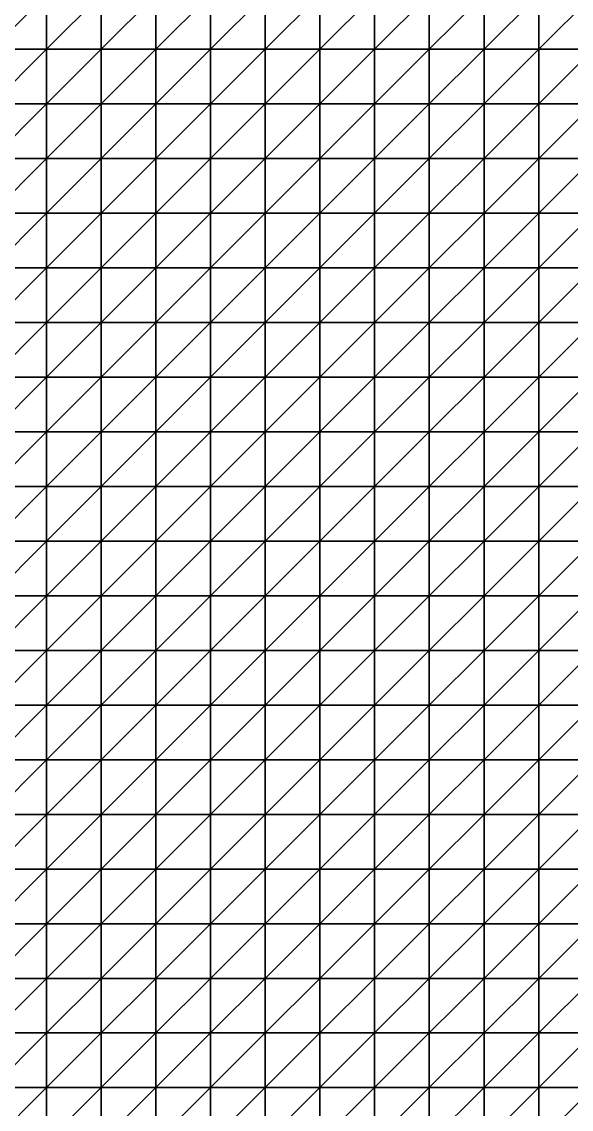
# Model space of a CAD drawing. Header units: metres. Extents: x 351000 to 353000, y 7455000 to 7457000.
# Drawn here: x 352238.7 to 352489.9, y 7455490.1 to 7455987.5 of the extents above; entities that cross this region are included whole.
import ezdxf

# ---------------------------------------------------------------- set-up
doc = ezdxf.new("R2010")
doc.units = ezdxf.units.M

msp = doc.modelspace()

# ---------------------------------------------------------------- linework, layer by layer
at = {"layer": 'TOPOGRAPHY'}
for points in [[(352225, 7455975, 1311.85), (352250, 7455975, 1315.17), (352250, 7456000, 1310.56)], [(352225, 7455975, 1311.85), (352250, 7456000, 1310.56), (352225, 7456000, 1306.78)], [(352250, 7455975, 1315.17), (352275, 7455975, 1318.67), (352275, 7456000, 1314.62)], [(352250, 7455975, 1315.17), (352275, 7456000, 1314.62), (352250, 7456000, 1310.56)], [(352275, 7455975, 1318.67), (352300, 7455975, 1322.14), (352300, 7456000, 1318.7)], [(352275, 7455975, 1318.67), (352300, 7456000, 1318.7), (352275, 7456000, 1314.62)], [(352300, 7455975, 1322.14), (352325, 7455975, 1325.36), (352325, 7456000, 1322.53)], [(352300, 7455975, 1322.14), (352325, 7456000, 1322.53), (352300, 7456000, 1318.7)], [(352325, 7455975, 1325.36), (352350, 7455975, 1328.04), (352350, 7456000, 1325.82)], [(352325, 7455975, 1325.36), (352350, 7456000, 1325.82), (352325, 7456000, 1322.53)], [(352350, 7455975, 1328.04), (352375, 7455975, 1329.93), (352375, 7456000, 1328.26)], [(352350, 7455975, 1328.04), (352375, 7456000, 1328.26), (352350, 7456000, 1325.82)], [(352375, 7455975, 1329.93), (352400, 7455975, 1330.8), (352400, 7456000, 1329.64)], [(352375, 7455975, 1329.93), (352400, 7456000, 1329.64), (352375, 7456000, 1328.26)], [(352400, 7455975, 1330.8), (352425, 7455975, 1330.46), (352425, 7456000, 1329.76)], [(352400, 7455975, 1330.8), (352425, 7456000, 1329.76), (352400, 7456000, 1329.64)], [(352425, 7455975, 1330.46), (352450, 7455975, 1328.81), (352450, 7456000, 1328.53)], [(352425, 7455975, 1330.46), (352450, 7456000, 1328.53), (352425, 7456000, 1329.76)], [(352450, 7455975, 1328.81), (352475, 7455975, 1325.81), (352475, 7456000, 1325.94)], [(352450, 7455975, 1328.81), (352475, 7456000, 1325.94), (352450, 7456000, 1328.53)], [(352475, 7455975, 1325.81), (352500, 7455975, 1321.56), (352500, 7456000, 1322.08)], [(352475, 7455975, 1325.81), (352500, 7456000, 1322.08), (352475, 7456000, 1325.94)], [(352225, 7455950, 1316.95), (352250, 7455950, 1319.38), (352250, 7455975, 1315.17)], [(352225, 7455950, 1316.95), (352250, 7455975, 1315.17), (352225, 7455975, 1311.85)], [(352250, 7455950, 1319.38), (352275, 7455950, 1321.91), (352275, 7455975, 1318.67)], [(352250, 7455950, 1319.38), (352275, 7455975, 1318.67), (352250, 7455975, 1315.17)], [(352275, 7455950, 1321.91), (352300, 7455950, 1324.39), (352300, 7455975, 1322.14)], [(352275, 7455950, 1321.91), (352300, 7455975, 1322.14), (352275, 7455975, 1318.67)], [(352300, 7455950, 1324.39), (352325, 7455950, 1326.65), (352325, 7455975, 1325.36)], [(352300, 7455950, 1324.39), (352325, 7455975, 1325.36), (352300, 7455975, 1322.14)], [(352325, 7455950, 1326.65), (352350, 7455950, 1328.5), (352350, 7455975, 1328.04)], [(352325, 7455950, 1326.65), (352350, 7455975, 1328.04), (352325, 7455975, 1325.36)], [(352350, 7455950, 1328.5), (352375, 7455950, 1329.69), (352375, 7455975, 1329.93)], [(352350, 7455950, 1328.5), (352375, 7455975, 1329.93), (352350, 7455975, 1328.04)], [(352375, 7455950, 1329.69), (352400, 7455950, 1330.04), (352400, 7455975, 1330.8)], [(352375, 7455950, 1329.69), (352400, 7455975, 1330.8), (352375, 7455975, 1329.93)], [(352400, 7455950, 1330.04), (352425, 7455950, 1329.36), (352425, 7455975, 1330.46)], [(352400, 7455950, 1330.04), (352425, 7455975, 1330.46), (352400, 7455975, 1330.8)], [(352425, 7455950, 1329.36), (352450, 7455950, 1327.52), (352450, 7455975, 1328.81)], [(352425, 7455950, 1329.36), (352450, 7455975, 1328.81), (352425, 7455975, 1330.46)], [(352450, 7455950, 1327.52), (352475, 7455950, 1324.47), (352475, 7455975, 1325.81)], [(352450, 7455950, 1327.52), (352475, 7455975, 1325.81), (352450, 7455975, 1328.81)], [(352475, 7455950, 1324.47), (352500, 7455950, 1320.25), (352500, 7455975, 1321.56)], [(352475, 7455950, 1324.47), (352500, 7455975, 1321.56), (352475, 7455975, 1325.81)], [(352225, 7455925, 1321.42), (352250, 7455925, 1322.69), (352250, 7455950, 1319.38)], [(352225, 7455925, 1321.42), (352250, 7455950, 1319.38), (352225, 7455950, 1316.95)], [(352250, 7455925, 1322.69), (352275, 7455925, 1323.97), (352275, 7455950, 1321.91)], [(352250, 7455925, 1322.69), (352275, 7455950, 1321.91), (352250, 7455950, 1319.38)], [(352275, 7455925, 1323.97), (352300, 7455925, 1325.24), (352300, 7455950, 1324.39)], [(352275, 7455925, 1323.97), (352300, 7455950, 1324.39), (352275, 7455950, 1321.91)], [(352300, 7455925, 1325.24), (352325, 7455925, 1326.39), (352325, 7455950, 1326.65)], [(352300, 7455925, 1325.24), (352325, 7455950, 1326.65), (352300, 7455950, 1324.39)], [(352325, 7455925, 1326.39), (352350, 7455925, 1327.3), (352350, 7455950, 1328.5)], [(352325, 7455925, 1326.39), (352350, 7455950, 1328.5), (352325, 7455950, 1326.65)], [(352350, 7455925, 1327.3), (352375, 7455925, 1327.8), (352375, 7455950, 1329.69)], [(352350, 7455925, 1327.3), (352375, 7455950, 1329.69), (352350, 7455950, 1328.5)], [(352375, 7455925, 1327.8), (352400, 7455925, 1327.72), (352400, 7455950, 1330.04)], [(352375, 7455925, 1327.8), (352400, 7455950, 1330.04), (352375, 7455950, 1329.69)], [(352400, 7455925, 1327.72), (352425, 7455925, 1326.87), (352425, 7455950, 1329.36)], [(352400, 7455925, 1327.72), (352425, 7455950, 1329.36), (352400, 7455950, 1330.04)], [(352425, 7455925, 1326.87), (352450, 7455925, 1325.12), (352450, 7455950, 1327.52)], [(352425, 7455925, 1326.87), (352450, 7455950, 1327.52), (352425, 7455950, 1329.36)], [(352450, 7455925, 1325.12), (352475, 7455925, 1322.36), (352475, 7455950, 1324.47)], [(352450, 7455925, 1325.12), (352475, 7455950, 1324.47), (352450, 7455950, 1327.52)], [(352475, 7455925, 1322.36), (352500, 7455925, 1318.58), (352500, 7455950, 1320.25)], [(352475, 7455925, 1322.36), (352500, 7455950, 1320.25), (352475, 7455950, 1324.47)], [(352225, 7455900, 1324.76), (352250, 7455900, 1324.8), (352250, 7455925, 1322.69)], [(352225, 7455900, 1324.76), (352250, 7455925, 1322.69), (352225, 7455925, 1321.42)], [(352250, 7455900, 1324.8), (352275, 7455900, 1324.81), (352275, 7455925, 1323.97)], [(352250, 7455900, 1324.8), (352275, 7455925, 1323.97), (352250, 7455925, 1322.69)], [(352275, 7455900, 1324.81), (352300, 7455900, 1324.84), (352300, 7455925, 1325.24)], [(352275, 7455900, 1324.81), (352300, 7455925, 1325.24), (352275, 7455925, 1323.97)], [(352300, 7455900, 1324.84), (352325, 7455900, 1324.9), (352325, 7455925, 1326.39)], [(352300, 7455900, 1324.84), (352325, 7455925, 1326.39), (352300, 7455925, 1325.24)], [(352325, 7455900, 1324.9), (352350, 7455900, 1324.93), (352350, 7455925, 1327.3)], [(352325, 7455900, 1324.9), (352350, 7455925, 1327.3), (352325, 7455925, 1326.39)], [(352350, 7455900, 1324.93), (352375, 7455900, 1324.83), (352375, 7455925, 1327.8)], [(352350, 7455900, 1324.93), (352375, 7455925, 1327.8), (352350, 7455925, 1327.3)], [(352375, 7455900, 1324.83), (352400, 7455900, 1324.45), (352400, 7455925, 1327.72)], [(352375, 7455900, 1324.83), (352400, 7455925, 1327.72), (352375, 7455925, 1327.8)], [(352400, 7455900, 1324.45), (352425, 7455900, 1323.63), (352425, 7455925, 1326.87)], [(352400, 7455900, 1324.45), (352425, 7455925, 1326.87), (352400, 7455925, 1327.72)], [(352425, 7455900, 1323.63), (352450, 7455900, 1322.2), (352450, 7455925, 1325.12)], [(352425, 7455900, 1323.63), (352450, 7455925, 1325.12), (352425, 7455925, 1326.87)], [(352450, 7455900, 1322.2), (352475, 7455900, 1320), (352475, 7455925, 1322.36)], [(352450, 7455900, 1322.2), (352475, 7455925, 1322.36), (352450, 7455925, 1325.12)], [(352475, 7455900, 1320), (352500, 7455900, 1316.94), (352500, 7455925, 1318.58)], [(352475, 7455900, 1320), (352500, 7455925, 1318.58), (352475, 7455925, 1322.36)], [(352225, 7455875, 1326.78), (352250, 7455875, 1325.74), (352250, 7455900, 1324.8)], [(352225, 7455875, 1326.78), (352250, 7455900, 1324.8), (352225, 7455900, 1324.76)], [(352250, 7455875, 1325.74), (352275, 7455875, 1324.64), (352275, 7455900, 1324.81)], [(352250, 7455875, 1325.74), (352275, 7455900, 1324.81), (352250, 7455900, 1324.8)], [(352275, 7455875, 1324.64), (352300, 7455875, 1323.62), (352300, 7455900, 1324.84)], [(352275, 7455875, 1324.64), (352300, 7455900, 1324.84), (352275, 7455900, 1324.81)], [(352300, 7455875, 1323.62), (352325, 7455875, 1322.75), (352325, 7455900, 1324.9)], [(352300, 7455875, 1323.62), (352325, 7455900, 1324.9), (352300, 7455900, 1324.84)], [(352325, 7455875, 1322.75), (352350, 7455875, 1322.07), (352350, 7455900, 1324.93)], [(352325, 7455875, 1322.75), (352350, 7455900, 1324.93), (352325, 7455900, 1324.9)], [(352350, 7455875, 1322.07), (352375, 7455875, 1321.52), (352375, 7455900, 1324.83)], [(352350, 7455875, 1322.07), (352375, 7455900, 1324.83), (352350, 7455900, 1324.93)], [(352375, 7455875, 1321.52), (352400, 7455875, 1320.98), (352400, 7455900, 1324.45)], [(352375, 7455875, 1321.52), (352400, 7455900, 1324.45), (352375, 7455900, 1324.83)], [(352400, 7455875, 1320.98), (352425, 7455875, 1320.31), (352425, 7455900, 1323.63)], [(352400, 7455875, 1320.98), (352425, 7455900, 1323.63), (352400, 7455900, 1324.45)], [(352425, 7455875, 1320.31), (352450, 7455875, 1319.31), (352450, 7455900, 1322.2)], [(352425, 7455875, 1320.31), (352450, 7455900, 1322.2), (352425, 7455900, 1323.63)], [(352450, 7455875, 1319.31), (352475, 7455875, 1317.78), (352475, 7455900, 1320)], [(352450, 7455875, 1319.31), (352475, 7455900, 1320), (352450, 7455900, 1322.2)], [(352475, 7455875, 1317.78), (352500, 7455875, 1315.56), (352500, 7455900, 1316.94)], [(352475, 7455875, 1317.78), (352500, 7455900, 1316.94), (352475, 7455900, 1320)], [(352225, 7455850, 1327.58), (352250, 7455850, 1325.8), (352250, 7455875, 1325.74)], [(352225, 7455850, 1327.58), (352250, 7455875, 1325.74), (352225, 7455875, 1326.78)], [(352250, 7455850, 1325.8), (352275, 7455850, 1323.94), (352275, 7455875, 1324.64)], [(352250, 7455850, 1325.8), (352275, 7455875, 1324.64), (352250, 7455875, 1325.74)], [(352275, 7455850, 1323.94), (352300, 7455850, 1322.17), (352300, 7455875, 1323.62)], [(352275, 7455850, 1323.94), (352300, 7455875, 1323.62), (352275, 7455875, 1324.64)], [(352300, 7455850, 1322.17), (352325, 7455850, 1320.65), (352325, 7455875, 1322.75)], [(352300, 7455850, 1322.17), (352325, 7455875, 1322.75), (352300, 7455875, 1323.62)], [(352325, 7455850, 1320.65), (352350, 7455850, 1319.46), (352350, 7455875, 1322.07)], [(352325, 7455850, 1320.65), (352350, 7455875, 1322.07), (352325, 7455875, 1322.75)], [(352350, 7455850, 1319.46), (352375, 7455850, 1318.59), (352375, 7455875, 1321.52)], [(352350, 7455850, 1319.46), (352375, 7455875, 1321.52), (352350, 7455875, 1322.07)], [(352375, 7455850, 1318.59), (352400, 7455850, 1317.96), (352400, 7455875, 1320.98)], [(352375, 7455850, 1318.59), (352400, 7455875, 1320.98), (352375, 7455875, 1321.52)], [(352400, 7455850, 1317.96), (352425, 7455850, 1317.45), (352425, 7455875, 1320.31)], [(352400, 7455850, 1317.96), (352425, 7455875, 1320.31), (352400, 7455875, 1320.98)], [(352425, 7455850, 1317.45), (352450, 7455850, 1316.84), (352450, 7455875, 1319.31)], [(352425, 7455850, 1317.45), (352450, 7455875, 1319.31), (352425, 7455875, 1320.31)], [(352450, 7455850, 1316.84), (352475, 7455850, 1315.91), (352475, 7455875, 1317.78)], [(352450, 7455850, 1316.84), (352475, 7455875, 1317.78), (352450, 7455875, 1319.31)], [(352475, 7455850, 1315.91), (352500, 7455850, 1314.46), (352500, 7455875, 1315.56)], [(352475, 7455850, 1315.91), (352500, 7455875, 1315.56), (352475, 7455875, 1317.78)], [(352225, 7455825, 1327.5), (352250, 7455825, 1325.44), (352250, 7455850, 1325.8)], [(352225, 7455825, 1327.5), (352250, 7455850, 1325.8), (352225, 7455850, 1327.58)], [(352250, 7455825, 1325.44), (352275, 7455825, 1323.24), (352275, 7455850, 1323.94)], [(352250, 7455825, 1325.44), (352275, 7455850, 1323.94), (352250, 7455850, 1325.8)], [(352275, 7455825, 1323.24), (352300, 7455825, 1321.1), (352300, 7455850, 1322.17)], [(352275, 7455825, 1323.24), (352300, 7455850, 1322.17), (352275, 7455850, 1323.94)], [(352300, 7455825, 1321.1), (352325, 7455825, 1319.21), (352325, 7455850, 1320.65)], [(352300, 7455825, 1321.1), (352325, 7455850, 1320.65), (352300, 7455850, 1322.17)], [(352325, 7455825, 1319.21), (352350, 7455825, 1317.69), (352350, 7455850, 1319.46)], [(352325, 7455825, 1319.21), (352350, 7455850, 1319.46), (352325, 7455850, 1320.65)], [(352350, 7455825, 1317.69), (352375, 7455825, 1316.57), (352375, 7455850, 1318.59)], [(352350, 7455825, 1317.69), (352375, 7455850, 1318.59), (352350, 7455850, 1319.46)], [(352375, 7455825, 1316.57), (352400, 7455825, 1315.83), (352400, 7455850, 1317.96)], [(352375, 7455825, 1316.57), (352400, 7455850, 1317.96), (352375, 7455850, 1318.59)], [(352400, 7455825, 1315.83), (352425, 7455825, 1315.35), (352425, 7455850, 1317.45)], [(352400, 7455825, 1315.83), (352425, 7455850, 1317.45), (352400, 7455850, 1317.96)], [(352425, 7455825, 1315.35), (352450, 7455825, 1314.95), (352450, 7455850, 1316.84)], [(352425, 7455825, 1315.35), (352450, 7455850, 1316.84), (352425, 7455850, 1317.45)], [(352450, 7455825, 1314.95), (352475, 7455825, 1314.4), (352475, 7455850, 1315.91)], [(352450, 7455825, 1314.95), (352475, 7455850, 1315.91), (352450, 7455850, 1316.84)], [(352475, 7455825, 1314.4), (352500, 7455825, 1313.47), (352500, 7455850, 1314.46)], [(352475, 7455825, 1314.4), (352500, 7455850, 1314.46), (352475, 7455850, 1315.91)], [(352225, 7455800, 1326.98), (352250, 7455800, 1325.11), (352250, 7455825, 1325.44)], [(352225, 7455800, 1326.98), (352250, 7455825, 1325.44), (352225, 7455825, 1327.5)], [(352250, 7455800, 1325.11), (352275, 7455800, 1322.99), (352275, 7455825, 1323.24)], [(352250, 7455800, 1325.11), (352275, 7455825, 1323.24), (352250, 7455825, 1325.44)], [(352275, 7455800, 1322.99), (352300, 7455800, 1320.82), (352300, 7455825, 1321.1)], [(352275, 7455800, 1322.99), (352300, 7455825, 1321.1), (352275, 7455825, 1323.24)], [(352300, 7455800, 1320.82), (352325, 7455800, 1318.79), (352325, 7455825, 1319.21)], [(352300, 7455800, 1320.82), (352325, 7455825, 1319.21), (352300, 7455825, 1321.1)], [(352325, 7455800, 1318.79), (352350, 7455800, 1317.06), (352350, 7455825, 1317.69)], [(352325, 7455800, 1318.79), (352350, 7455825, 1317.69), (352325, 7455825, 1319.21)], [(352350, 7455800, 1317.06), (352375, 7455800, 1315.7), (352375, 7455825, 1316.57)], [(352350, 7455800, 1317.06), (352375, 7455825, 1316.57), (352350, 7455825, 1317.69)], [(352375, 7455800, 1315.7), (352400, 7455800, 1314.72), (352400, 7455825, 1315.83)], [(352375, 7455800, 1315.7), (352400, 7455825, 1315.83), (352375, 7455825, 1316.57)], [(352400, 7455800, 1314.72), (352425, 7455800, 1314.05), (352425, 7455825, 1315.35)], [(352400, 7455800, 1314.72), (352425, 7455825, 1315.35), (352400, 7455825, 1315.83)], [(352425, 7455800, 1314.05), (352450, 7455800, 1313.57), (352450, 7455825, 1314.95)], [(352425, 7455800, 1314.05), (352450, 7455825, 1314.95), (352425, 7455825, 1315.35)], [(352450, 7455800, 1313.57), (352475, 7455800, 1313.08), (352475, 7455825, 1314.4)], [(352450, 7455800, 1313.57), (352475, 7455825, 1314.4), (352450, 7455825, 1314.95)], [(352475, 7455800, 1313.08), (352500, 7455800, 1312.36), (352500, 7455825, 1313.47)], [(352475, 7455800, 1313.08), (352500, 7455825, 1313.47), (352475, 7455825, 1314.4)], [(352225, 7455775, 1326.41), (352250, 7455775, 1325.11), (352250, 7455800, 1325.11)], [(352225, 7455775, 1326.41), (352250, 7455800, 1325.11), (352225, 7455800, 1326.98)], [(352250, 7455775, 1325.11), (352275, 7455775, 1323.4), (352275, 7455800, 1322.99)], [(352250, 7455775, 1325.11), (352275, 7455800, 1322.99), (352250, 7455800, 1325.11)], [(352275, 7455775, 1323.4), (352300, 7455775, 1321.45), (352300, 7455800, 1320.82)], [(352275, 7455775, 1323.4), (352300, 7455800, 1320.82), (352275, 7455800, 1322.99)], [(352300, 7455775, 1321.45), (352325, 7455775, 1319.44), (352325, 7455800, 1318.79)], [(352300, 7455775, 1321.45), (352325, 7455800, 1318.79), (352300, 7455800, 1320.82)], [(352325, 7455775, 1319.44), (352350, 7455775, 1317.54), (352350, 7455800, 1317.06)], [(352325, 7455775, 1319.44), (352350, 7455800, 1317.06), (352325, 7455800, 1318.79)], [(352350, 7455775, 1317.54), (352375, 7455775, 1315.86), (352375, 7455800, 1315.7)], [(352350, 7455775, 1317.54), (352375, 7455800, 1315.7), (352350, 7455800, 1317.06)], [(352375, 7455775, 1315.86), (352400, 7455775, 1314.47), (352400, 7455800, 1314.72)], [(352375, 7455775, 1315.86), (352400, 7455800, 1314.72), (352375, 7455800, 1315.7)], [(352400, 7455775, 1314.47), (352425, 7455775, 1313.37), (352425, 7455800, 1314.05)], [(352400, 7455775, 1314.47), (352425, 7455800, 1314.05), (352400, 7455800, 1314.72)], [(352425, 7455775, 1313.37), (352450, 7455775, 1312.49), (352450, 7455800, 1313.57)], [(352425, 7455775, 1313.37), (352450, 7455800, 1313.57), (352425, 7455800, 1314.05)], [(352450, 7455775, 1312.49), (352475, 7455775, 1311.72), (352475, 7455800, 1313.08)], [(352450, 7455775, 1312.49), (352475, 7455800, 1313.08), (352450, 7455800, 1313.57)], [(352475, 7455775, 1311.72), (352500, 7455775, 1310.88), (352500, 7455800, 1312.36)], [(352475, 7455775, 1311.72), (352500, 7455800, 1312.36), (352475, 7455800, 1313.08)], [(352225, 7455750, 1325.97), (352250, 7455750, 1325.47), (352250, 7455775, 1325.11)], [(352225, 7455750, 1325.97), (352250, 7455775, 1325.11), (352225, 7455775, 1326.41)], [(352250, 7455750, 1325.47), (352275, 7455750, 1324.37), (352275, 7455775, 1323.4)], [(352250, 7455750, 1325.47), (352275, 7455775, 1323.4), (352250, 7455775, 1325.11)], [(352275, 7455750, 1324.37), (352300, 7455750, 1322.78), (352300, 7455775, 1321.45)], [(352275, 7455750, 1324.37), (352300, 7455775, 1321.45), (352275, 7455775, 1323.4)], [(352300, 7455750, 1322.78), (352325, 7455750, 1320.86), (352325, 7455775, 1319.44)], [(352300, 7455750, 1322.78), (352325, 7455775, 1319.44), (352300, 7455775, 1321.45)], [(352325, 7455750, 1320.86), (352350, 7455750, 1318.78), (352350, 7455775, 1317.54)], [(352325, 7455750, 1320.86), (352350, 7455775, 1317.54), (352325, 7455775, 1319.44)], [(352350, 7455750, 1318.78), (352375, 7455750, 1316.7), (352375, 7455775, 1315.86)], [(352350, 7455750, 1318.78), (352375, 7455775, 1315.86), (352350, 7455775, 1317.54)], [(352375, 7455750, 1316.7), (352400, 7455750, 1314.74), (352400, 7455775, 1314.47)], [(352375, 7455750, 1316.7), (352400, 7455775, 1314.47), (352375, 7455775, 1315.86)], [(352400, 7455750, 1314.74), (352425, 7455750, 1312.99), (352425, 7455775, 1313.37)], [(352400, 7455750, 1314.74), (352425, 7455775, 1313.37), (352400, 7455775, 1314.47)], [(352425, 7455750, 1312.99), (352450, 7455750, 1311.47), (352450, 7455775, 1312.49)], [(352425, 7455750, 1312.99), (352450, 7455775, 1312.49), (352425, 7455775, 1313.37)], [(352450, 7455750, 1311.47), (352475, 7455750, 1310.16), (352475, 7455775, 1311.72)], [(352450, 7455750, 1311.47), (352475, 7455775, 1311.72), (352450, 7455775, 1312.49)], [(352475, 7455750, 1310.16), (352500, 7455750, 1308.96), (352500, 7455775, 1310.88)], [(352475, 7455750, 1310.16), (352500, 7455775, 1310.88), (352475, 7455775, 1311.72)], [(352225, 7455725, 1325.63), (352250, 7455725, 1325.98), (352250, 7455750, 1325.47)], [(352225, 7455725, 1325.63), (352250, 7455750, 1325.47), (352225, 7455750, 1325.97)], [(352250, 7455725, 1325.98), (352275, 7455725, 1325.52), (352275, 7455750, 1324.37)], [(352250, 7455725, 1325.98), (352275, 7455750, 1324.37), (352250, 7455750, 1325.47)], [(352275, 7455725, 1325.52), (352300, 7455725, 1324.32), (352300, 7455750, 1322.78)], [(352275, 7455725, 1325.52), (352300, 7455750, 1322.78), (352275, 7455750, 1324.37)], [(352300, 7455725, 1324.32), (352325, 7455725, 1322.5), (352325, 7455750, 1320.86)], [(352300, 7455725, 1324.32), (352325, 7455750, 1320.86), (352300, 7455750, 1322.78)], [(352325, 7455725, 1322.5), (352350, 7455725, 1320.23), (352350, 7455750, 1318.78)], [(352325, 7455725, 1322.5), (352350, 7455750, 1318.78), (352325, 7455750, 1320.86)], [(352350, 7455725, 1320.23), (352375, 7455725, 1317.71), (352375, 7455750, 1316.7)], [(352350, 7455725, 1320.23), (352375, 7455750, 1316.7), (352350, 7455750, 1318.78)], [(352375, 7455725, 1317.71), (352400, 7455725, 1315.11), (352400, 7455750, 1314.74)], [(352375, 7455725, 1317.71), (352400, 7455750, 1314.74), (352375, 7455750, 1316.7)], [(352400, 7455725, 1315.11), (352425, 7455725, 1312.61), (352425, 7455750, 1312.99)], [(352400, 7455725, 1315.11), (352425, 7455750, 1312.99), (352400, 7455750, 1314.74)], [(352425, 7455725, 1312.61), (352450, 7455725, 1310.34), (352450, 7455750, 1311.47)], [(352425, 7455725, 1312.61), (352450, 7455750, 1311.47), (352425, 7455750, 1312.99)], [(352450, 7455725, 1310.34), (352475, 7455725, 1308.37), (352475, 7455750, 1310.16)], [(352450, 7455725, 1310.34), (352475, 7455750, 1310.16), (352450, 7455750, 1311.47)], [(352475, 7455725, 1308.37), (352500, 7455725, 1306.7), (352500, 7455750, 1308.96)], [(352475, 7455725, 1308.37), (352500, 7455750, 1308.96), (352475, 7455750, 1310.16)], [(352225, 7455700, 1325.09), (352250, 7455700, 1326.18), (352250, 7455725, 1325.98)], [(352225, 7455700, 1325.09), (352250, 7455725, 1325.98), (352225, 7455725, 1325.63)], [(352250, 7455700, 1326.18), (352275, 7455700, 1326.3), (352275, 7455725, 1325.52)], [(352250, 7455700, 1326.18), (352275, 7455725, 1325.52), (352250, 7455725, 1325.98)], [(352275, 7455700, 1326.3), (352300, 7455700, 1325.44), (352300, 7455725, 1324.32)], [(352275, 7455700, 1326.3), (352300, 7455725, 1324.32), (352275, 7455725, 1325.52)], [(352300, 7455700, 1325.44), (352325, 7455700, 1323.72), (352325, 7455725, 1322.5)], [(352300, 7455700, 1325.44), (352325, 7455725, 1322.5), (352300, 7455725, 1324.32)], [(352325, 7455700, 1323.72), (352350, 7455700, 1321.29), (352350, 7455725, 1320.23)], [(352325, 7455700, 1323.72), (352350, 7455725, 1320.23), (352325, 7455725, 1322.5)], [(352350, 7455700, 1321.29), (352375, 7455700, 1318.38), (352375, 7455725, 1317.71)], [(352350, 7455700, 1321.29), (352375, 7455725, 1317.71), (352350, 7455725, 1320.23)], [(352375, 7455700, 1318.38), (352400, 7455700, 1315.21), (352400, 7455725, 1315.11)], [(352375, 7455700, 1318.38), (352400, 7455725, 1315.11), (352375, 7455725, 1317.71)], [(352400, 7455700, 1315.21), (352425, 7455700, 1312.04), (352425, 7455725, 1312.61)], [(352400, 7455700, 1315.21), (352425, 7455725, 1312.61), (352400, 7455725, 1315.11)], [(352425, 7455700, 1312.04), (352450, 7455700, 1309.08), (352450, 7455725, 1310.34)], [(352425, 7455700, 1312.04), (352450, 7455725, 1310.34), (352425, 7455725, 1312.61)], [(352450, 7455700, 1309.08), (352475, 7455700, 1306.5), (352475, 7455725, 1308.37)], [(352450, 7455700, 1309.08), (352475, 7455725, 1308.37), (352450, 7455725, 1310.34)], [(352475, 7455700, 1306.5), (352500, 7455700, 1304.41), (352500, 7455725, 1306.7)], [(352475, 7455700, 1306.5), (352500, 7455725, 1306.7), (352475, 7455725, 1308.37)], [(352225, 7455675, 1323.95), (352250, 7455675, 1325.56), (352250, 7455700, 1326.18)], [(352225, 7455675, 1323.95), (352250, 7455700, 1326.18), (352225, 7455700, 1325.09)], [(352250, 7455675, 1325.56), (352275, 7455675, 1326.09), (352275, 7455700, 1326.3)], [(352250, 7455675, 1325.56), (352275, 7455700, 1326.3), (352250, 7455700, 1326.18)], [(352275, 7455675, 1326.09), (352300, 7455675, 1325.53), (352300, 7455700, 1325.44)], [(352275, 7455675, 1326.09), (352300, 7455700, 1325.44), (352275, 7455700, 1326.3)], [(352300, 7455675, 1325.53), (352325, 7455675, 1323.94), (352325, 7455700, 1323.72)], [(352300, 7455675, 1325.53), (352325, 7455700, 1323.72), (352300, 7455700, 1325.44)], [(352325, 7455675, 1323.94), (352350, 7455675, 1321.48), (352350, 7455700, 1321.29)], [(352325, 7455675, 1323.94), (352350, 7455700, 1321.29), (352325, 7455700, 1323.72)], [(352350, 7455675, 1321.48), (352375, 7455675, 1318.36), (352375, 7455700, 1318.38)], [(352350, 7455675, 1321.48), (352375, 7455700, 1318.38), (352350, 7455700, 1321.29)], [(352375, 7455675, 1318.36), (352400, 7455675, 1314.85), (352400, 7455700, 1315.21)], [(352375, 7455675, 1318.36), (352400, 7455700, 1315.21), (352375, 7455700, 1318.38)], [(352400, 7455675, 1314.85), (352425, 7455675, 1311.25), (352425, 7455700, 1312.04)], [(352400, 7455675, 1314.85), (352425, 7455700, 1312.04), (352400, 7455700, 1315.21)], [(352425, 7455675, 1311.25), (352450, 7455675, 1307.83), (352450, 7455700, 1309.08)], [(352425, 7455675, 1311.25), (352450, 7455700, 1309.08), (352425, 7455700, 1312.04)], [(352450, 7455675, 1307.83), (352475, 7455675, 1304.84), (352475, 7455700, 1306.5)], [(352450, 7455675, 1307.83), (352475, 7455700, 1306.5), (352450, 7455700, 1309.08)], [(352475, 7455675, 1304.84), (352500, 7455675, 1302.47), (352500, 7455700, 1304.41)], [(352475, 7455675, 1304.84), (352500, 7455700, 1304.41), (352475, 7455700, 1306.5)], [(352225, 7455650, 1321.8), (352250, 7455650, 1323.65), (352250, 7455675, 1325.56)], [(352225, 7455650, 1321.8), (352250, 7455675, 1325.56), (352225, 7455675, 1323.95)], [(352250, 7455650, 1323.65), (352275, 7455650, 1324.46), (352275, 7455675, 1326.09)], [(352250, 7455650, 1323.65), (352275, 7455675, 1326.09), (352250, 7455675, 1325.56)], [(352275, 7455650, 1324.46), (352300, 7455650, 1324.17), (352300, 7455675, 1325.53)], [(352275, 7455650, 1324.46), (352300, 7455675, 1325.53), (352275, 7455675, 1326.09)], [(352300, 7455650, 1324.17), (352325, 7455650, 1322.82), (352325, 7455675, 1323.94)], [(352300, 7455650, 1324.17), (352325, 7455675, 1323.94), (352300, 7455675, 1325.53)], [(352325, 7455650, 1322.82), (352350, 7455650, 1320.53), (352350, 7455675, 1321.48)], [(352325, 7455650, 1322.82), (352350, 7455675, 1321.48), (352325, 7455675, 1323.94)], [(352350, 7455650, 1320.53), (352375, 7455650, 1317.5), (352375, 7455675, 1318.36)], [(352350, 7455650, 1320.53), (352375, 7455675, 1318.36), (352350, 7455675, 1321.48)], [(352375, 7455650, 1317.5), (352400, 7455650, 1314), (352400, 7455675, 1314.85)], [(352375, 7455650, 1317.5), (352400, 7455675, 1314.85), (352375, 7455675, 1318.36)], [(352400, 7455650, 1314), (352425, 7455650, 1310.33), (352425, 7455675, 1311.25)], [(352400, 7455650, 1314), (352425, 7455675, 1311.25), (352400, 7455675, 1314.85)], [(352425, 7455650, 1310.33), (352450, 7455650, 1306.8), (352450, 7455675, 1307.83)], [(352425, 7455650, 1310.33), (352450, 7455675, 1307.83), (352425, 7455675, 1311.25)], [(352450, 7455650, 1306.8), (352475, 7455650, 1303.71), (352475, 7455675, 1304.84)], [(352450, 7455650, 1306.8), (352475, 7455675, 1304.84), (352450, 7455675, 1307.83)], [(352475, 7455650, 1303.71), (352500, 7455650, 1301.27), (352500, 7455675, 1302.47)], [(352475, 7455650, 1303.71), (352500, 7455675, 1302.47), (352475, 7455675, 1304.84)], [(352225, 7455625, 1318.41), (352250, 7455625, 1320.26), (352250, 7455650, 1323.65)], [(352225, 7455625, 1318.41), (352250, 7455650, 1323.65), (352225, 7455650, 1321.8)], [(352250, 7455625, 1320.26), (352275, 7455625, 1321.23), (352275, 7455650, 1324.46)], [(352250, 7455625, 1320.26), (352275, 7455650, 1324.46), (352250, 7455650, 1323.65)], [(352275, 7455625, 1321.23), (352300, 7455625, 1321.24), (352300, 7455650, 1324.17)], [(352275, 7455625, 1321.23), (352300, 7455650, 1324.17), (352275, 7455650, 1324.46)], [(352300, 7455625, 1321.24), (352325, 7455625, 1320.28), (352325, 7455650, 1322.82)], [(352300, 7455625, 1321.24), (352325, 7455650, 1322.82), (352300, 7455650, 1324.17)], [(352325, 7455625, 1320.28), (352350, 7455625, 1318.43), (352350, 7455650, 1320.53)], [(352325, 7455625, 1320.28), (352350, 7455650, 1320.53), (352325, 7455650, 1322.82)], [(352350, 7455625, 1318.43), (352375, 7455625, 1315.86), (352375, 7455650, 1317.5)], [(352350, 7455625, 1318.43), (352375, 7455650, 1317.5), (352350, 7455650, 1320.53)], [(352375, 7455625, 1315.86), (352400, 7455625, 1312.78), (352400, 7455650, 1314)], [(352375, 7455625, 1315.86), (352400, 7455650, 1314), (352375, 7455650, 1317.5)], [(352400, 7455625, 1312.78), (352425, 7455625, 1309.47), (352425, 7455650, 1310.33)], [(352400, 7455625, 1312.78), (352425, 7455650, 1310.33), (352400, 7455650, 1314)], [(352425, 7455625, 1309.47), (352450, 7455625, 1306.22), (352450, 7455650, 1306.8)], [(352425, 7455625, 1309.47), (352450, 7455650, 1306.8), (352425, 7455650, 1310.33)], [(352450, 7455625, 1306.22), (352475, 7455625, 1303.33), (352475, 7455650, 1303.71)], [(352450, 7455625, 1306.22), (352475, 7455650, 1303.71), (352450, 7455650, 1306.8)], [(352475, 7455625, 1303.33), (352500, 7455625, 1301.05), (352500, 7455650, 1301.27)], [(352475, 7455625, 1303.33), (352500, 7455650, 1301.27), (352475, 7455650, 1303.71)], [(352225, 7455600, 1313.79), (352250, 7455600, 1315.47), (352250, 7455625, 1320.26)], [(352225, 7455600, 1313.79), (352250, 7455625, 1320.26), (352225, 7455625, 1318.41)], [(352250, 7455600, 1315.47), (352275, 7455600, 1316.55), (352275, 7455625, 1321.23)], [(352250, 7455600, 1315.47), (352275, 7455625, 1321.23), (352250, 7455625, 1320.26)], [(352275, 7455600, 1316.55), (352300, 7455600, 1316.92), (352300, 7455625, 1321.24)], [(352275, 7455600, 1316.55), (352300, 7455625, 1321.24), (352275, 7455625, 1321.23)], [(352300, 7455600, 1316.92), (352325, 7455600, 1316.54), (352325, 7455625, 1320.28)], [(352300, 7455600, 1316.92), (352325, 7455625, 1320.28), (352300, 7455625, 1321.24)], [(352325, 7455600, 1316.54), (352350, 7455600, 1315.41), (352350, 7455625, 1318.43)], [(352325, 7455600, 1316.54), (352350, 7455625, 1318.43), (352325, 7455625, 1320.28)], [(352350, 7455600, 1315.41), (352375, 7455600, 1313.64), (352375, 7455625, 1315.86)], [(352350, 7455600, 1315.41), (352375, 7455625, 1315.86), (352350, 7455625, 1318.43)], [(352375, 7455600, 1313.64), (352400, 7455600, 1311.36), (352400, 7455625, 1312.78)], [(352375, 7455600, 1313.64), (352400, 7455625, 1312.78), (352375, 7455625, 1315.86)], [(352400, 7455600, 1311.36), (352425, 7455600, 1308.79), (352425, 7455625, 1309.47)], [(352400, 7455600, 1311.36), (352425, 7455625, 1309.47), (352400, 7455625, 1312.78)], [(352425, 7455600, 1308.79), (352450, 7455600, 1306.17), (352450, 7455625, 1306.22)], [(352425, 7455600, 1308.79), (352450, 7455625, 1306.22), (352425, 7455625, 1309.47)], [(352450, 7455600, 1306.17), (352475, 7455600, 1303.75), (352475, 7455625, 1303.33)], [(352450, 7455600, 1306.17), (352475, 7455625, 1303.33), (352450, 7455625, 1306.22)], [(352475, 7455600, 1303.75), (352500, 7455600, 1301.76), (352500, 7455625, 1301.05)], [(352475, 7455600, 1303.75), (352500, 7455625, 1301.05), (352475, 7455625, 1303.33)], [(352225, 7455575, 1308.27), (352250, 7455575, 1309.7), (352250, 7455600, 1315.47)], [(352225, 7455575, 1308.27), (352250, 7455600, 1315.47), (352225, 7455600, 1313.79)], [(352250, 7455575, 1309.7), (352275, 7455575, 1310.87), (352275, 7455600, 1316.55)], [(352250, 7455575, 1309.7), (352275, 7455600, 1316.55), (352250, 7455600, 1315.47)], [(352275, 7455575, 1310.87), (352300, 7455575, 1311.67), (352300, 7455600, 1316.92)], [(352275, 7455575, 1310.87), (352300, 7455600, 1316.92), (352275, 7455600, 1316.55)], [(352300, 7455575, 1311.67), (352325, 7455575, 1312), (352325, 7455600, 1316.54)], [(352300, 7455575, 1311.67), (352325, 7455600, 1316.54), (352300, 7455600, 1316.92)], [(352325, 7455575, 1312), (352350, 7455575, 1311.8), (352350, 7455600, 1315.41)], [(352325, 7455575, 1312), (352350, 7455600, 1315.41), (352325, 7455600, 1316.54)], [(352350, 7455575, 1311.8), (352375, 7455575, 1311.08), (352375, 7455600, 1313.64)], [(352350, 7455575, 1311.8), (352375, 7455600, 1313.64), (352350, 7455600, 1315.41)], [(352375, 7455575, 1311.08), (352400, 7455575, 1309.88), (352400, 7455600, 1311.36)], [(352375, 7455575, 1311.08), (352400, 7455600, 1311.36), (352375, 7455600, 1313.64)], [(352400, 7455575, 1309.88), (352425, 7455575, 1308.31), (352425, 7455600, 1308.79)], [(352400, 7455575, 1309.88), (352425, 7455600, 1308.79), (352400, 7455600, 1311.36)], [(352425, 7455575, 1308.31), (352450, 7455575, 1306.54), (352450, 7455600, 1306.17)], [(352425, 7455575, 1308.31), (352450, 7455600, 1306.17), (352425, 7455600, 1308.79)], [(352450, 7455575, 1306.54), (352475, 7455575, 1304.73), (352475, 7455600, 1303.75)], [(352450, 7455575, 1306.54), (352475, 7455600, 1303.75), (352450, 7455600, 1306.17)], [(352475, 7455575, 1304.73), (352500, 7455575, 1303.1), (352500, 7455600, 1301.76)], [(352475, 7455575, 1304.73), (352500, 7455600, 1301.76), (352475, 7455600, 1303.75)], [(352225, 7455550, 1302.42), (352250, 7455550, 1303.56), (352250, 7455575, 1309.7)], [(352225, 7455550, 1302.42), (352250, 7455575, 1309.7), (352225, 7455575, 1308.27)], [(352250, 7455550, 1303.56), (352275, 7455550, 1304.81), (352275, 7455575, 1310.87)], [(352250, 7455550, 1303.56), (352275, 7455575, 1310.87), (352250, 7455575, 1309.7)], [(352275, 7455550, 1304.81), (352300, 7455550, 1306.05), (352300, 7455575, 1311.67)], [(352275, 7455550, 1304.81), (352300, 7455575, 1311.67), (352275, 7455575, 1310.87)], [(352300, 7455550, 1306.05), (352325, 7455550, 1307.13), (352325, 7455575, 1312)], [(352300, 7455550, 1306.05), (352325, 7455575, 1312), (352300, 7455575, 1311.67)], [(352325, 7455550, 1307.13), (352350, 7455550, 1307.93), (352350, 7455575, 1311.8)], [(352325, 7455550, 1307.13), (352350, 7455575, 1311.8), (352325, 7455575, 1312)], [(352350, 7455550, 1307.93), (352375, 7455550, 1308.34), (352375, 7455575, 1311.08)], [(352350, 7455550, 1307.93), (352375, 7455575, 1311.08), (352350, 7455575, 1311.8)], [(352375, 7455550, 1308.34), (352400, 7455550, 1308.31), (352400, 7455575, 1309.88)], [(352375, 7455550, 1308.34), (352400, 7455575, 1309.88), (352375, 7455575, 1311.08)], [(352400, 7455550, 1308.31), (352425, 7455550, 1307.84), (352425, 7455575, 1308.31)], [(352400, 7455550, 1308.31), (352425, 7455575, 1308.31), (352400, 7455575, 1309.88)], [(352425, 7455550, 1307.84), (352450, 7455550, 1306.98), (352450, 7455575, 1306.54)], [(352425, 7455550, 1307.84), (352450, 7455575, 1306.54), (352425, 7455575, 1308.31)], [(352450, 7455550, 1306.98), (352475, 7455550, 1305.83), (352475, 7455575, 1304.73)], [(352450, 7455550, 1306.98), (352475, 7455575, 1304.73), (352450, 7455575, 1306.54)], [(352475, 7455550, 1305.83), (352500, 7455550, 1304.54), (352500, 7455575, 1303.1)], [(352475, 7455550, 1305.83), (352500, 7455575, 1303.1), (352475, 7455575, 1304.73)], [(352225, 7455525, 1296.92), (352250, 7455525, 1297.76), (352250, 7455550, 1303.56)], [(352225, 7455525, 1296.92), (352250, 7455550, 1303.56), (352225, 7455550, 1302.42)], [(352250, 7455525, 1297.76), (352275, 7455525, 1299.04), (352275, 7455550, 1304.81)], [(352250, 7455525, 1297.76), (352275, 7455550, 1304.81), (352250, 7455550, 1303.56)], [(352275, 7455525, 1299.04), (352300, 7455525, 1300.63), (352300, 7455550, 1306.05)], [(352275, 7455525, 1299.04), (352300, 7455550, 1306.05), (352275, 7455550, 1304.81)], [(352300, 7455525, 1300.63), (352325, 7455525, 1302.36), (352325, 7455550, 1307.13)], [(352300, 7455525, 1300.63), (352325, 7455550, 1307.13), (352300, 7455550, 1306.05)], [(352325, 7455525, 1302.36), (352350, 7455525, 1304.03), (352350, 7455550, 1307.93)], [(352325, 7455525, 1302.36), (352350, 7455550, 1307.93), (352325, 7455550, 1307.13)], [(352350, 7455525, 1304.03), (352375, 7455525, 1305.47), (352375, 7455550, 1308.34)], [(352350, 7455525, 1304.03), (352375, 7455550, 1308.34), (352350, 7455550, 1307.93)], [(352375, 7455525, 1305.47), (352400, 7455525, 1306.51), (352400, 7455550, 1308.31)], [(352375, 7455525, 1305.47), (352400, 7455550, 1308.31), (352375, 7455550, 1308.34)], [(352400, 7455525, 1306.51), (352425, 7455525, 1307.04), (352425, 7455550, 1307.84)], [(352400, 7455525, 1306.51), (352425, 7455550, 1307.84), (352400, 7455550, 1308.31)], [(352425, 7455525, 1307.04), (352450, 7455525, 1307.01), (352450, 7455550, 1306.98)], [(352425, 7455525, 1307.04), (352450, 7455550, 1306.98), (352425, 7455550, 1307.84)], [(352450, 7455525, 1307.01), (352475, 7455525, 1306.45), (352475, 7455550, 1305.83)], [(352450, 7455525, 1307.01), (352475, 7455550, 1305.83), (352450, 7455550, 1306.98)], [(352475, 7455525, 1306.45), (352500, 7455525, 1305.44), (352500, 7455550, 1304.54)], [(352475, 7455525, 1306.45), (352500, 7455550, 1304.54), (352475, 7455550, 1305.83)], [(352225, 7455500, 1292.41), (352250, 7455500, 1292.91), (352250, 7455525, 1297.76)], [(352225, 7455500, 1292.41), (352250, 7455525, 1297.76), (352225, 7455525, 1296.92)], [(352250, 7455500, 1292.91), (352275, 7455500, 1294.08), (352275, 7455525, 1299.04)], [(352250, 7455500, 1292.91), (352275, 7455525, 1299.04), (352250, 7455525, 1297.76)], [(352275, 7455500, 1294.08), (352300, 7455500, 1295.82), (352300, 7455525, 1300.63)], [(352275, 7455500, 1294.08), (352300, 7455525, 1300.63), (352275, 7455525, 1299.04)], [(352300, 7455500, 1295.82), (352325, 7455500, 1297.94), (352325, 7455525, 1302.36)], [(352300, 7455500, 1295.82), (352325, 7455525, 1302.36), (352300, 7455525, 1300.63)], [(352325, 7455500, 1297.94), (352350, 7455500, 1300.2), (352350, 7455525, 1304.03)], [(352325, 7455500, 1297.94), (352350, 7455525, 1304.03), (352325, 7455525, 1302.36)], [(352350, 7455500, 1300.2), (352375, 7455500, 1302.37), (352375, 7455525, 1305.47)], [(352350, 7455500, 1300.2), (352375, 7455525, 1305.47), (352350, 7455525, 1304.03)], [(352375, 7455500, 1302.37), (352400, 7455500, 1304.2), (352400, 7455525, 1306.51)], [(352375, 7455500, 1302.37), (352400, 7455525, 1306.51), (352375, 7455525, 1305.47)], [(352400, 7455500, 1304.2), (352425, 7455500, 1305.5), (352425, 7455525, 1307.04)], [(352400, 7455500, 1304.2), (352425, 7455525, 1307.04), (352400, 7455525, 1306.51)], [(352425, 7455500, 1305.5), (352450, 7455500, 1306.13), (352450, 7455525, 1307.01)], [(352425, 7455500, 1305.5), (352450, 7455525, 1307.01), (352425, 7455525, 1307.04)], [(352450, 7455500, 1306.13), (352475, 7455500, 1306.05), (352475, 7455525, 1306.45)], [(352450, 7455500, 1306.13), (352475, 7455525, 1306.45), (352450, 7455525, 1307.01)], [(352475, 7455500, 1306.05), (352500, 7455500, 1305.27), (352500, 7455525, 1305.44)], [(352475, 7455500, 1306.05), (352500, 7455525, 1305.44), (352475, 7455525, 1306.45)], [(352225, 7455475, 1289.33), (352250, 7455475, 1289.4), (352250, 7455500, 1292.91)], [(352225, 7455475, 1289.33), (352250, 7455500, 1292.91), (352225, 7455500, 1292.41)], [(352250, 7455475, 1289.4), (352275, 7455475, 1290.27), (352275, 7455500, 1294.08)], [(352250, 7455475, 1289.4), (352275, 7455500, 1294.08), (352250, 7455500, 1292.91)], [(352275, 7455475, 1290.27), (352300, 7455475, 1291.84), (352300, 7455500, 1295.82)], [(352275, 7455475, 1290.27), (352300, 7455500, 1295.82), (352275, 7455500, 1294.08)], [(352300, 7455475, 1291.84), (352325, 7455475, 1293.96), (352325, 7455500, 1297.94)], [(352300, 7455475, 1291.84), (352325, 7455500, 1297.94), (352300, 7455500, 1295.82)], [(352325, 7455475, 1293.96), (352350, 7455475, 1296.39), (352350, 7455500, 1300.2)], [(352325, 7455475, 1293.96), (352350, 7455500, 1300.2), (352325, 7455500, 1297.94)], [(352350, 7455475, 1296.39), (352375, 7455475, 1298.87), (352375, 7455500, 1302.37)], [(352350, 7455475, 1296.39), (352375, 7455500, 1302.37), (352350, 7455500, 1300.2)], [(352375, 7455475, 1298.87), (352400, 7455475, 1301.11), (352400, 7455500, 1304.2)], [(352375, 7455475, 1298.87), (352400, 7455500, 1304.2), (352375, 7455500, 1302.37)], [(352400, 7455475, 1301.11), (352425, 7455475, 1302.87), (352425, 7455500, 1305.5)], [(352400, 7455475, 1301.11), (352425, 7455500, 1305.5), (352400, 7455500, 1304.2)], [(352425, 7455475, 1302.87), (352450, 7455475, 1303.95), (352450, 7455500, 1306.13)], [(352425, 7455475, 1302.87), (352450, 7455500, 1306.13), (352425, 7455500, 1305.5)], [(352450, 7455475, 1303.95), (352475, 7455475, 1304.23), (352475, 7455500, 1306.05)], [(352450, 7455475, 1303.95), (352475, 7455500, 1306.05), (352450, 7455500, 1306.13)], [(352475, 7455475, 1304.23), (352500, 7455475, 1303.68), (352500, 7455500, 1305.27)], [(352475, 7455475, 1304.23), (352500, 7455500, 1305.27), (352475, 7455500, 1306.05)]]:
    msp.add_3dface(points, dxfattribs=at)

doc.saveas('drawing.dxf')
